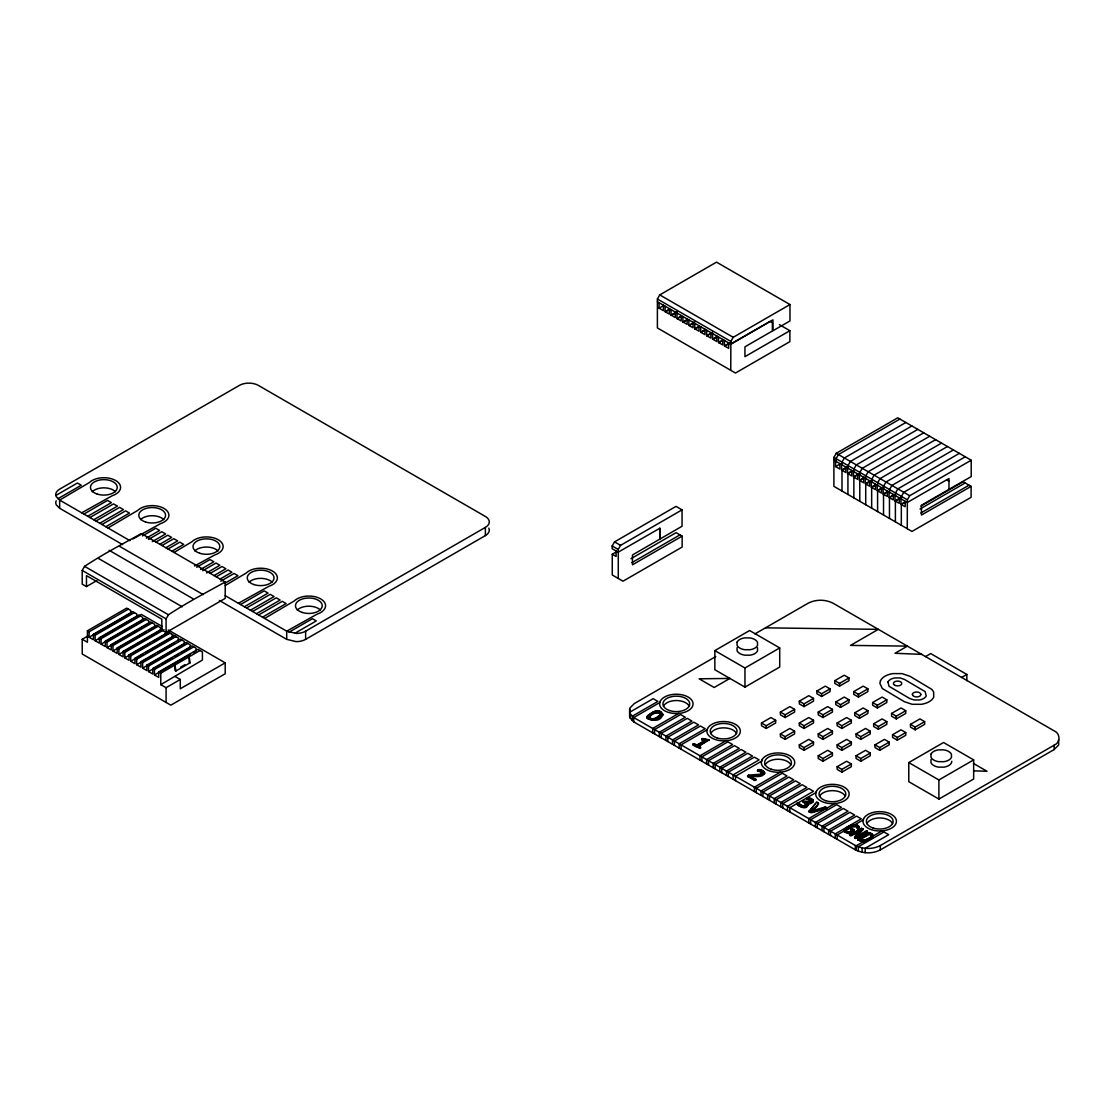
<?xml version="1.0" encoding="UTF-8"?>
<svg xmlns="http://www.w3.org/2000/svg" width="1115" height="1115" viewBox="0 0 1115 1115"><rect width="100%" height="100%" fill="white"/><g stroke="black" fill="none" stroke-linecap="round" stroke-linejoin="round"><path stroke-width="1.5" d="M1058.623 739.733L1058.679 745.001L1054.149 749.559L880.32 849.923C872.627 853.937 863.066 853.658 855.344 849.839L633.766 721.907L629.877 717.739L629.822 712.471M629.877 717.739L629.822 708.095L634.351 703.537L715.746 656.554M764.583 773.364C764.319 768.207 751.148 768.974 762.005 772.082L760.43 774.228L748.611 775.092L747.552 776.333L754.841 780.5L755.859 779.775L750.548 776.11L760.346 775.636L764.5 773.308M755.845 779.915L750.548 776.11M844.348 831.86L848.947 833.212L854.355 829.881L851.86 828.403L850.564 828.989L852.306 830.717L850.564 829.532L851.86 828.947L854.355 830.563L848.947 833.755L844.348 831.86C843.344 827.692 854.592 821.671 858.898 826.494L859.052 827.525M859.01 827.874L859.052 826.982L857.547 828.668L857.435 827.4L857.491 828.431M861.226 828.361L863.135 829.435L861.574 828.194L850.09 834.912L851.205 835.302L861.142 830.104L851.205 835.846L850.09 835.456L859.846 829.699M813.309 801.197C797.615 806.034 815.999 804.877 812.919 799.776C809.671 796.528 801.699 797.309 810.772 799.971L810.173 802.131L810.995 800.556M861.142 830.104C848.989 841.532 856.459 840.222 867.359 831.957L866.355 831.372L858.355 835.999L866.355 830.828L867.456 831.33C856.599 839.581 848.891 841.114 861.142 829.546M805.922 804.236C803.162 809.072 799.26 801.657 796.835 803.371C798.507 807.121 805.992 808.71 807.999 804.528L806.926 802.828M807.999 804.528C806.535 813.755 789.42 799.608 800.417 805.002M750.548 776.653C754.618 775.915 763.204 778.284 764.583 772.82M646.951 717.029C664.805 698.366 669.07 727.886 647.16 718.255L647.09 716.318M662.77 715.356L662.909 714.102M737.043 647.648L737.071 650.812A10.746 6.202 0 0 0 744.597 655.16L750.074 655.188A10.439 6.035 0 0 0 757.531 650.881L757.503 647.717M930.969 759.622L930.997 762.785A10.746 6.202 0 0 0 938.523 767.134L944.015 767.148A10.439 6.035 0 0 0 951.457 762.841L951.806 761.266M872.947 836.682L872.515 834.201L869.602 832.571L857.937 839.846L861.7 841.755L865.31 841.518L870.857 838.898L873.101 835.456M660.582 714.534L654.742 718.896L659.968 715.802L660.484 713.307C657.139 710.59 648.331 714.158 649.501 718.492C649.125 714.562 657.167 711.175 660.484 713.851L660.749 714.422M846.076 830.396L846.912 832.236L846.076 830.396L847.163 828.682L853.114 825.825L856.445 826.173L857.658 828.682M846.215 829.867L846.146 831.428M762.005 772.082L757.503 770.995L758.911 769.615M864.264 840.236C852.306 839.233 869.756 842.257 871.317 835.776M866.244 839.665L870.759 837.393L870.968 834.814L869.31 833.755L860.013 839.135M805.518 804.932L805.378 803.023L803.023 801.1L810.173 801.574M754.214 774.981L760.43 774.772L762.214 772.695M863.024 829.17L858.02 835.567L863.135 828.891M812.765 810.173C816.793 807.232 819.302 803.176 816.626 802.145C826.173 803.79 794.535 819.177 823.372 808.096M82.217 570.448L84.573 566.35C102.998 554.225 122.009 544.273 141.34 533.583L225.202 582.002L225.202 598.393L166.079 632.526L161.828 630.073L161.828 619.146L86.468 575.633L86.468 586.56L82.217 584.19L82.217 570.448L166.079 618.867L166.079 632.526M166.079 618.867L168.449 614.769C186.86 602.644 205.885 592.692 225.202 582.002M779.399 324.66L789.88 330.709L789.88 341.636L735.482 373.037L657.39 327.949L657.39 299.001L659.759 294.904L716.513 262.137L789.977 304.548L789.977 320.939L772.946 330.765L772.946 319.838L730.855 344.145L657.39 301.733M618.281 578.462L618.281 552.246L612.163 548.705L612.163 545.974L614.532 541.876L676.025 506.377L682.046 509.862L682.046 526.252L632.47 554.977L632.47 564.803L682.143 536.134L682.143 547.061L623.006 581.194L612.26 574.978L612.26 554.225L616.511 551.772M730.757 370.305L730.855 341.413L733.21 337.315L789.977 304.548M659.913 539.13L659.913 528.217L618.184 552.19L618.184 549.458L620.553 545.36L682.046 509.862M833.895 457.401L836.25 453.303L897.742 417.804L971.207 460.216L971.207 476.607L921.45 505.22L921.45 515.06L971.109 486.377L971.109 497.304L911.986 531.437L833.895 486.349L833.895 457.401L907.345 499.813L907.262 528.705M907.345 499.813L909.715 495.715L971.207 460.216M857.937 839.302C862.397 843.372 869.756 840.403 872.947 836.125M809.114 811.163L816.375 802.382M809.114 811.706L815.344 804.166M847.818 826.842L844.417 829.936M747.607 776.486L748.611 775.092M846.215 830.41L851.08 826.94L857.17 826.8M647.16 718.255C650.463 721.224 659.564 719.955 662.77 714.813M857.937 839.846L870.007 832.626M696.889 745.113L694.213 743.621L693.028 744.193L700.318 748.388L698.478 746.033L709.029 739.775L702.492 738.576L701.767 739.106L705.976 740.402L696.889 745.113L705.976 739.858M693.028 744.736L694.394 743.663M857.547 828.111L859.01 827.316M755.845 779.371L754.409 779.901L747.552 775.775M856.836 836.877L858.02 835.01M653.501 711.872L647.564 715.579M809.114 811.804L811.288 812.821L826.842 808.389L825.044 807.065L826.842 807.845L811.288 812.277L809.114 811.26M867.359 831.957L867.372 831.107M629.877 713.377L633.766 717.544L855.344 845.477C863.066 849.282 872.627 849.574 880.32 845.546L1054.149 745.182C1060.672 742.492 1060.476 733.419 1054.01 730.771L833.156 603.257C825.476 599.299 815.859 599.229 808.18 603.187L754.939 633.919M806.577 801.894L802.912 801.81L805.894 804.389M693.028 744.318C693.279 746.952 704.945 749.754 698.478 746.033M856.836 836.334L858.355 835.456M698.478 746.576L709.029 739.775M55.931 495.422L77.409 483.018L81.27 485.248L57.882 498.739M81.716 512.816L112.225 495.729A16.725 9.659 0 0 0 115.681 480.537A16.725 9.659 0 0 0 89.381 482.544L59.666 500.091L59.666 508.273L122.608 544.622M83.89 514.071L107.542 500.412L111.389 502.642L87.737 516.287M89.911 517.541L113.563 503.896L117.423 506.112L93.772 519.771M95.932 521.026L119.584 507.367L123.444 509.597L99.792 523.256M101.967 524.51L125.619 510.851L129.465 513.081L105.814 526.726M107.988 527.98L137.702 510.433A16.725 9.659 0 0 1 164.003 508.44A16.725 9.659 0 0 1 160.546 523.632L132.88 538.935M142.441 535.925L155.738 528.245L159.598 530.475L146.302 538.155M148.462 539.409L161.773 531.73L165.619 533.946L152.323 541.625M155.975 542.029L167.794 535.2L171.654 537.43L159.821 544.259M86.468 586.56L96.88 580.553M161.996 545.514L173.815 538.684L177.675 540.914L165.856 547.73M168.017 548.984L179.85 542.155L183.71 544.385L171.877 551.214M174.052 552.469L191.933 541.751A16.725 9.659 0 0 1 218.233 539.744A16.725 9.659 0 0 1 214.777 554.936L194.498 565.988M196.672 567.242L209.982 559.563L213.829 561.779L200.533 569.458M168.295 629.975L225.202 662.84L225.202 673.767L170.818 705.168L82.217 654.017L82.217 639.271L87.416 642.268L87.416 630.797L126.678 608.135L130.734 610.476L130.734 613.208L89.116 637.25L89.116 631.787L128.378 609.111M82.217 639.271L87.89 635.996M202.693 570.713L216.003 563.033L219.864 565.263L206.554 572.943M89.116 637.25L93.437 639.745L93.437 634.282L132.699 611.619L136.769 613.961L136.769 616.693L95.137 640.721L95.137 635.257L134.399 612.595M659.09 302.709L659.09 308.172L663.55 305.594M111.166 625.055L114.12 623.355M210.205 573.347L222.024 566.518L225.885 568.748L214.066 575.563M95.137 640.721L99.374 643.174L99.374 637.71L138.636 615.034L142.692 617.389L142.692 620.121L101.075 644.149L101.075 638.686L140.337 616.024M665.111 306.193L665.111 311.656L669.571 309.078M109.716 632.749L112.671 631.048M123.012 625.069L125.967 623.369M128.922 621.654L131.877 619.954M138.344 616.149L141.34 614.421L162.302 626.519M665.488 311.879L669.753 309.413M216.226 576.817L228.059 569.988L231.906 572.218L220.087 579.047M101.075 644.149L105.312 646.589L105.312 641.139L144.574 618.463L148.63 620.818L149.006 623.759M671.049 309.622L671.049 315.085L676.986 311.642M115.639 636.177L118.594 634.463M133.382 625.933L137.814 623.369M139.291 622.518L141.814 621.069M671.425 315.294L675.676 312.841M105.312 641.139L107.012 642.115L146.26 619.452M107.012 642.115L107.012 647.578L111.249 650.017L111.249 644.554L150.497 621.891L154.567 624.233L154.943 627.188M220.77 581.152L234.08 573.472L237.941 575.702L224.631 583.382M107.012 647.578L147.138 624.4M676.972 313.036L676.972 318.5L681.432 315.935M127.486 636.191L130.441 634.477M133.396 632.776L136.365 631.062M677.363 318.723L681.613 316.27M111.249 644.554L112.936 645.543L152.198 622.867M225.328 585.486L246.164 573.054A16.725 9.659 0 0 1 272.478 571.061A16.725 9.659 0 0 1 269.008 586.253L238.387 603.271M112.936 645.543L112.936 650.993L117.173 653.446L117.173 647.982L156.434 625.32L160.49 627.661L160.49 630.393L118.873 654.421L118.873 648.958L158.135 626.296M112.936 650.993L145.647 632.121M148.616 630.407L153.076 627.829M682.91 316.465L682.91 321.928L687.37 319.35M133.424 639.606L142.288 634.491M151.166 629.376L153.689 627.912M683.286 322.151L687.551 319.698M118.873 654.421L123.11 656.874L123.11 651.411L162.372 628.749M688.847 319.894L688.847 325.357L694.784 321.928M137.884 643.885L140.838 642.184M151.18 636.205L154.135 634.505M689.223 325.58L693.474 323.113M123.11 651.411L124.81 652.386L164.072 629.724M124.81 652.386L124.81 657.85L129.047 660.303L129.047 654.839L168.295 632.163L172.365 634.519L172.365 637.25L145.605 652.693M124.81 657.85L150.079 643.257M153.048 641.543L164.95 634.672M694.77 323.322L694.77 328.786L699.23 326.207M139.375 649.878L146.762 645.613M695.161 328.995L699.412 326.542M129.047 654.839L130.734 655.815L169.996 633.153M130.734 655.815L130.734 661.279L134.971 663.718L134.971 658.254L174.233 635.592L178.302 637.933L178.302 640.665M130.734 661.279L142.636 654.407M700.708 326.751L700.708 332.2L705.168 329.636M149.744 650.742L152.699 649.042M155.654 647.327L158.609 645.627M168.964 639.648L172.741 637.459M701.084 332.423L705.349 329.97M134.971 658.254L136.671 659.244L175.933 636.567M136.671 659.244L136.671 664.707L140.908 667.146L140.908 661.683L180.17 639.02L184.226 641.362L184.226 644.094L150.037 663.829M240.561 604.525L264.213 590.866L268.06 593.096L244.422 606.755M136.671 664.707L154.511 654.407M157.48 652.679L173.842 643.244M706.645 330.165L706.645 335.629L712.583 332.2M160.114 651.606L164.546 649.042M167.501 647.341L170.456 645.641M707.021 335.852L711.286 333.399M140.908 661.683L142.608 662.658L181.87 639.996M142.608 662.658L142.608 668.122L146.846 670.575L146.846 665.111L186.107 642.449L190.163 644.791L190.163 647.522L181.243 652.665M246.582 607.996L270.234 594.351L274.095 596.567L250.443 610.226M142.608 668.122L147.069 665.557M712.583 333.594L712.583 339.058L717.029 336.479M160.128 658.449L163.083 656.735M173.438 650.77L176.393 649.055M180.825 646.505L184.226 644.094M712.959 339.281L717.21 336.814M146.846 665.111L148.532 666.087L187.794 643.425M148.532 666.087L148.532 671.551L152.769 674.004L152.769 668.54L192.031 645.864L196.101 648.219L196.101 650.951L193.118 652.665M148.532 671.551L158.943 665.543M161.912 663.829L172.323 657.822M175.292 656.108L178.275 654.394M252.617 611.48L276.255 597.821L280.116 600.051L256.464 613.71M718.506 337.023L718.506 342.486L722.966 339.908M164.588 662.728L169.02 660.164M718.896 342.709L723.147 340.242M152.769 668.54L154.469 669.516L193.731 646.853M154.469 669.516L154.469 674.979L158.706 677.418L158.706 671.969L197.968 649.292L202.414 651.857L202.414 660.052L160.783 684.638L160.783 673.167L200.045 650.491M154.469 674.979L190.149 654.38M258.638 614.964L282.29 601.306L286.137 603.536L262.499 617.18M724.443 340.451L724.443 345.915L730.395 342.472M177.912 661.878L180.867 660.178M724.82 346.124L729.085 343.671M730.757 344.089L770.019 321.427L772.374 322.793L772.374 330.988L744.945 346.821L744.945 356.661L789.88 330.709M264.659 618.435L294.374 600.887A16.725 9.659 0 0 1 320.674 598.894A16.725 9.659 0 0 1 317.218 614.086L286.708 631.174L286.708 639.355L296.172 641.627A13.38 7.721 0 0 0 305.635 639.355L485.373 535.59A13.38 7.721 0 0 0 488.83 528.12M180.658 667.16L184.909 664.693M175.919 670.979L174.971 664.972L174.971 670.436L175.919 670.979L190.108 662.784L189.16 656.777L189.16 662.24L190.108 662.784M160.783 684.638L166.079 687.69L180.268 679.495L180.268 688.777L225.202 662.84M289.036 632.191L312.423 618.7L316.27 620.93L294.792 633.32M225.23 595.675L286.708 631.174L296.172 633.432A13.38 7.721 0 0 0 305.635 631.174L485.373 527.395A13.38 7.721 0 0 0 485.373 516.468L258.332 385.386A13.38 7.721 0 0 0 239.404 385.386L59.666 489.164A13.38 7.721 0 0 0 55.75 494.628L56.21 496.621L59.666 500.091L129.925 540.65M630.965 558.713L676.108 532.649L682.143 536.134M631.815 562.685L679.969 534.879M899.916 419.059L838.424 454.558L836.055 458.655L836.055 461.387M905.854 422.487L844.362 457.986L841.992 462.084L841.992 464.816M835.581 461.108L835.581 466.572L840.041 463.993M911.875 425.958L850.383 461.457L848.013 465.554L848.013 468.286M841.616 464.593L841.616 470.056L847.553 466.628M846.452 467.701L841.992 470.279L841.992 491.032M917.812 429.387L856.32 464.885L853.951 468.983L853.951 471.715M847.539 468.021L847.539 473.485L851.999 470.906M852.39 471.129L847.93 473.694L847.93 494.461M923.736 432.815L862.243 468.314L859.888 472.412L859.888 475.143M853.477 471.45L853.477 476.899L857.937 474.335M858.313 474.544L853.853 477.122L853.853 497.875M929.673 436.244L868.181 471.743L865.811 475.84L865.811 478.572M859.414 474.865L859.414 480.328L865.351 476.899M864.25 477.973L859.79 480.551L859.79 501.304M935.61 439.658L874.118 475.171L871.749 479.255L871.749 481.987M865.351 478.293L865.351 483.757L869.812 481.178M870.188 481.401L865.728 483.98L865.728 504.733M941.534 443.087L880.056 478.586L877.686 482.683L877.686 485.415M871.275 481.722L871.275 487.185L875.735 484.607M876.125 484.83L871.665 487.394L871.665 508.161M947.471 446.516L885.979 482.014L883.624 486.112L883.624 488.844M877.212 485.15L877.212 490.6L883.164 487.171M882.049 488.259L877.589 490.823L877.589 511.576M953.409 449.944L891.916 485.443L889.547 489.541L889.547 492.272M883.15 488.565L883.15 494.029L887.61 491.464M887.986 491.673L883.526 494.252L883.526 515.005M959.346 453.373L897.854 488.872L895.484 492.969L895.484 495.701M889.073 491.994L889.073 497.457L893.533 494.879M893.923 495.102L889.463 497.68L889.463 518.433M965.269 456.788L903.777 492.286L901.422 496.384L901.422 499.116M895.01 495.422L895.01 500.886L900.962 497.457M901.073 497.82L895.387 501.109L895.387 521.862M900.948 498.851L900.948 504.315L905.408 501.736M905.784 501.959L901.324 504.524L901.324 525.29M907.262 502.489L948.976 478.516L948.976 489.443M920.962 506.085L963.109 481.75L971.109 486.377M920.028 509.025L965.186 482.948M920.879 512.984L969.033 485.178M714.84 650.603L749.615 630.533L779.72 647.927L779.72 667.035L744.959 687.119L714.84 669.725L714.84 650.603L744.959 667.996L779.72 647.927M629.613 712.29L653.153 698.701L657.892 701.433L632.289 716.206L632.289 720.569M659.941 702.422L633.766 717.544L633.766 721.907M678.868 713.349L652.679 728.457L652.679 732.834M707.245 729.726L681.07 744.848L681.07 749.21M726.158 740.653L699.983 755.775L699.983 760.137M761.475 722.994L770.939 717.544L775.664 720.276L775.664 722.994L766.2 728.457L761.475 725.726L761.475 722.994L766.2 725.726L775.664 720.276M780.389 712.081L789.852 706.617L794.591 709.349L794.591 712.081L785.127 717.544L780.389 714.813L780.389 712.081L785.127 714.813L794.591 709.349M799.316 701.154L808.779 695.69L813.504 698.422L813.504 701.154L804.04 706.617L799.316 703.886L799.316 701.154L804.04 703.886L813.504 698.422M816.891 691.007L825.337 686.129L830.062 688.861L830.062 691.593L821.63 696.471L816.891 693.739L816.891 691.007L821.63 693.739L830.062 688.861M834.787 680.666L844.25 675.216L848.975 677.948L848.975 680.666L839.525 686.129L834.787 683.397L834.787 680.666L839.525 683.397L848.975 677.948M780.389 733.921L789.852 728.457L794.591 731.189L794.591 733.921L785.127 739.384L780.389 736.653L780.389 733.921L785.127 736.653L794.591 731.189M799.316 722.994L808.779 717.544L813.504 720.276L813.504 722.994L804.04 728.457L799.316 725.726L799.316 722.994L804.04 725.726L813.504 720.276M818.229 712.081L827.692 706.617L832.431 709.349L832.431 712.081L822.968 717.544L818.229 714.813L818.229 712.081L822.968 714.813L832.431 709.349M835.818 701.92L844.25 697.056L848.975 699.788L848.975 702.52L840.543 707.384L835.818 704.652L835.818 701.92L840.543 704.652L848.975 699.788M853.714 691.593L863.177 686.129L867.902 688.861L867.902 691.593L858.438 697.056L853.714 694.324L853.714 691.593L858.438 694.324L867.902 688.861M925.506 656.582L930.704 653.585L966.844 674.45L966.844 680.694M761.643 761.141L735.454 776.249L735.454 780.625M799.316 744.848L808.779 739.384L813.504 742.116L813.504 744.848L804.04 750.311L799.316 747.58L799.316 744.848L804.04 747.58L813.504 742.116M818.229 733.921L827.692 728.457L832.431 731.189L832.431 733.921L822.968 739.384L818.229 736.653L818.229 733.921L822.968 736.653L832.431 731.189M837.156 722.994L846.62 717.544L851.344 720.276L851.344 722.994L841.881 728.457L837.156 725.726L837.156 722.994L841.881 725.726L851.344 720.276M854.731 712.847L863.177 707.983L867.902 710.715L867.902 713.447L859.47 718.311L854.731 715.579L854.731 712.847L859.47 715.579L867.902 710.715M872.627 702.52L882.09 697.056L886.815 699.788L886.815 702.52L877.366 707.983L872.627 705.251L872.627 702.52L877.366 705.251L886.815 699.788M780.556 772.068L754.381 787.176L754.381 791.538M818.229 755.775L827.692 750.311L832.431 753.043L832.431 755.775L822.968 761.238L818.229 758.507L818.229 755.775L822.968 758.507L832.431 753.043M837.156 744.848L846.62 739.384L851.344 742.116L851.344 744.848L841.881 750.311L837.156 747.58L837.156 744.848L841.881 747.58L851.344 742.116M856.069 733.921L865.533 728.457L870.271 731.189L870.271 733.921L860.808 739.384L856.069 736.653L856.069 733.921L860.808 736.653L870.271 731.189M873.658 723.774L882.09 718.91L886.815 721.642L886.815 724.36L878.383 729.238L873.658 726.506L873.658 723.774L878.383 726.506L886.815 721.642M891.554 713.447L901.018 707.983L905.742 710.715L905.742 713.447L896.279 718.91L891.554 716.178L891.554 713.447L896.279 716.178L905.742 710.715M961.646 677.446L966.844 674.45M837.156 766.688L846.62 761.238L851.344 763.97L851.344 766.688L841.881 772.151L837.156 769.42L837.156 766.688L841.881 769.42L851.344 763.97M856.069 755.775L865.533 750.311L870.271 753.043L870.271 755.775L860.808 761.238L856.069 758.507L856.069 755.775L860.808 758.507L870.271 753.043M874.996 744.848L884.46 739.384L889.185 742.116L889.185 744.848L879.721 750.311L874.996 747.58L874.996 744.848L879.721 747.58L889.185 742.116M892.571 734.701L901.018 729.823L905.742 732.555L905.742 735.287L897.31 740.165L892.571 737.433L892.571 734.701L897.31 737.433L905.742 732.555M910.467 724.36L919.931 718.91L924.656 721.642L924.656 724.36L915.206 729.823L910.467 727.091L910.467 724.36L915.206 727.091L924.656 721.642M816.041 792.542L789.852 807.664L789.852 812.027M834.954 803.469L808.779 818.577L808.779 822.954M908.781 762.576L943.541 742.506L973.66 759.886L973.66 779.009L938.886 799.079L908.781 781.685L908.781 762.576L938.886 779.956L973.66 759.886M863.331 819.846L837.156 834.968L837.156 839.33M846.912 831.692L848.822 832.18L852.306 830.173M852.306 830.717L848.822 832.18M860.013 839.679L869.31 834.299L871.275 835.832M882.258 830.773L856.181 845.839L856.181 850.201M813.365 801.281C811.762 796.918 800.626 797.629 810.772 800.514L810.995 801.1M702.924 738.465L701.893 739.775L705.976 740.402M856.905 825.002L849.24 826.104M649.501 717.949L652.275 718.882L654.742 718.339M811.664 810.926L825.044 807.065M659.996 711.509L654.853 711.426M651.118 718.771L653.488 718.729M801.671 805.546L802.912 806.298L804.068 805.643M765.489 627.829L878.327 629.348L850.508 645.404L907.401 646.129L894.983 653.292L921.645 654.352M973.646 770.827L987.026 771.287L973.465 763.468M704.68 739.203L709.056 740.43M761.74 770.256L759.552 769.685M659.759 294.904L733.21 337.315M657.39 299.001L730.855 341.413M659.09 308.172L663.411 310.681L663.411 305.217M665.111 311.656L669.348 314.096L669.348 308.632M671.049 315.085L675.286 317.524L675.286 312.061M676.972 318.5L681.209 320.953L681.209 315.489M682.91 321.928L687.147 324.381L687.147 318.918M688.847 325.357L693.084 327.796L693.084 322.346M694.77 328.786L699.007 331.225L699.007 325.761M700.708 332.2L704.945 334.653L704.945 329.19M706.645 335.629L710.882 338.082L710.882 332.618M712.583 339.058L716.82 341.511L716.82 336.047M718.506 342.486L722.743 344.925L722.743 339.462M724.443 345.915L728.68 348.354L728.68 342.89M946.524 479.826L948.879 481.192M836.25 453.303L909.715 495.715M833.895 460.133L907.345 502.544M835.581 466.572L839.916 469.081L839.916 463.617M841.616 470.056L845.853 472.495L845.853 467.032M847.539 473.485L851.776 475.924L851.776 470.46M853.477 476.899L857.714 479.352L857.714 473.889M859.414 480.328L863.651 482.781L863.651 477.318M865.351 483.757L869.588 486.196L869.588 480.746M871.275 487.185L875.512 489.624L875.512 484.161M877.212 490.6L881.449 493.053L881.449 487.589M883.15 494.029L887.387 496.482L887.387 491.018M889.073 497.457L893.31 499.91L893.31 494.447M895.01 500.886L899.248 503.325L899.248 497.861M900.948 504.315L905.185 506.754L905.185 501.29M614.532 541.876L620.553 545.36M612.163 545.974L618.184 549.458M612.26 554.225L616.107 556.455L616.107 550.991M219.376 600.483L286.708 639.355M119.417 546.239L203.278 594.657M109.131 550.294L192.993 598.713M98.357 558.392L182.233 606.811M84.573 566.35L168.449 614.769M174.971 676.443L180.268 679.495M87.416 630.797L89.116 631.787M93.437 634.282L95.137 635.257M99.374 637.71L101.075 638.686M117.173 647.982L118.873 648.958M158.706 671.969L160.783 673.167M764.165 771.803L762.897 770.786M662.909 714.645L661.195 712.081M873.101 835.999L871.721 833.616M59.666 508.273L56.21 504.816L55.75 502.823A13.38 7.721 0 0 1 56.21 500.816M858.898 826.494L857.825 825.407M806.926 803.371L807.999 805.086M649.111 717.084L649.181 718.088M1054.149 745.182L1054.149 749.559M938.886 779.956L938.886 799.079M915.206 727.091L915.206 729.823M897.31 737.433L897.31 740.165M896.279 716.178L896.279 718.91M880.32 845.546L880.32 849.923M879.721 747.58L879.721 750.311M878.383 726.506L878.383 729.238M877.366 705.251L877.366 707.983M871.275 835.288L871.317 836.334M865.17 852.654L865.17 848.278L888.711 834.689L883.986 831.957L858.327 846.773L858.327 851.149M863.08 828.682L863.024 829.713M862.132 847.86L862.132 852.222M860.808 736.653L860.808 739.384M860.808 758.507L860.808 761.238M859.47 715.579L859.47 718.311M858.438 694.324L858.438 697.056M858.048 839.135L858.048 840.083M855.344 845.477L855.344 849.839M854.606 837.309L854.648 838.09M854.257 829.797L854.229 830.731M850.564 828.989L850.564 829.699M850.201 834.717L850.188 835.581M841.881 725.726L841.881 728.457M841.881 747.58L841.881 750.311M841.881 769.42L841.881 772.151M840.543 704.652L840.543 707.384M839.525 683.397L839.525 686.129M835.26 838.243L835.26 833.881L861.282 818.856L856.543 816.124L830.536 831.149L830.536 835.511M828.64 834.424L828.64 830.048L854.661 815.037L849.923 812.305L823.915 827.316L823.915 831.692M826.703 807.664L826.703 808.528M826.285 807.385L826.285 808.668M822.968 714.813L822.968 717.544M822.968 736.653L822.968 739.384M822.968 758.507L822.968 761.238M822.02 830.591L822.02 826.229L848.041 811.204L843.302 808.473L817.295 823.497L817.295 827.86M821.63 693.739L821.63 696.471M818.34 802.884L818.298 803.692M815.399 826.773L815.399 822.41L841.407 807.385L836.682 804.654L810.661 819.678L810.661 824.041M813.239 800.263L813.309 801.741M809.183 811.051L809.183 811.915M806.716 797.908L806.828 799.065M806.41 798.103L806.34 798.967M805.894 803.845L805.797 805.141M804.04 703.886L804.04 706.617M804.04 725.726L804.04 728.457M804.04 747.58L804.04 750.311M803.023 801.1L803.051 802.047M797.113 803.093L796.946 804.361M787.497 810.661L787.497 806.298L813.504 791.274L808.779 788.542L782.758 803.567L782.758 807.929M785.127 714.813L785.127 717.544M785.127 736.653L785.127 739.384M780.862 806.842L780.862 802.466L806.884 787.455L802.159 784.723L776.138 799.734L776.138 804.11M774.242 803.009L774.242 798.647L800.263 783.622L795.525 780.89L769.517 795.915L769.517 800.277M767.622 799.19L767.622 794.828L793.643 779.803L788.904 777.071L762.897 792.096L762.897 796.458M766.2 725.726L766.2 728.457M764.472 772.319L764.5 773.852M761.001 795.371L761.001 790.995L787.023 775.984L782.284 773.252L756.277 788.263L756.277 792.64M757.935 769.88L758.005 771.106M757.629 770.089L757.503 770.995M755.747 779.12L755.719 780.068M747.663 775.594L747.803 776.639M744.959 667.996L744.959 687.119M733.099 779.26L733.099 774.883L759.106 759.873L754.381 757.141L728.36 772.151L728.36 776.528M726.478 775.427L726.478 771.064L752.486 756.04L747.761 753.308L721.74 768.333L721.74 772.709M719.844 771.608L719.844 767.245L745.865 752.221L741.14 749.489L715.119 764.514L715.119 768.876M713.224 767.789L713.224 763.413L739.245 748.402L734.506 745.67L708.499 760.681L708.499 765.057M706.603 763.97L706.603 759.594L732.625 744.569L727.886 741.837L701.879 756.862L701.879 761.238M702.213 738.715L702.297 739.872M701.879 738.938L701.893 739.775M700.638 747.273L700.582 748.207M693.14 744.04L693.112 744.945M679.174 748.123L679.174 743.761L705.182 728.736L700.457 726.004L674.436 741.029L674.436 745.391M672.554 744.304L672.554 739.928L698.561 724.917L693.837 722.185L667.815 737.196L667.815 741.573M665.934 740.471L665.934 736.109L691.941 721.084L687.216 718.353L661.195 733.377L661.195 737.754M660.749 713.879L660.582 715.077M659.815 528.162L659.815 539.075M659.3 736.653L659.3 732.29L685.321 717.266L680.596 714.534L654.575 729.558L654.575 733.921M629.627 709.001L629.613 716.652M485.373 527.395L485.373 535.59M305.635 631.174L305.635 639.355M166.428 631.09L166.428 633.822M166.079 687.69L166.079 702.436M165.104 633.362A12.711 7.331 0 0 1 168.393 633.613M171.459 634.337A12.711 7.331 0 0 1 176.1 637.027M92.266 491.701A13.38 7.721 0 0 1 115.444 491.701M249.063 582.211A13.38 7.721 0 0 1 272.227 582.211M140.588 519.59A13.38 7.721 0 0 1 163.766 519.59M297.273 610.044A13.38 7.721 0 0 1 320.437 610.044M194.832 550.908A13.38 7.721 0 0 1 217.996 550.908M663.411 706.255A13.38 7.721 0 0 1 676.331 700.527A13.38 7.721 0 0 1 689.251 706.255M710.715 733.559A13.38 7.721 0 0 1 723.635 727.844A13.38 7.721 0 0 1 736.555 733.559M765.113 764.974A13.38 7.721 0 0 1 778.033 759.245A13.38 7.721 0 0 1 790.953 764.974M866.801 823.678A13.38 7.721 0 0 1 879.721 817.964A13.38 7.721 0 0 1 892.655 823.678M819.497 796.375A13.38 7.721 0 0 1 832.431 790.646A13.38 7.721 0 0 1 845.351 796.375M912.377 694.45A4.181 2.411 0 0 1 916.544 692.011A4.181 2.411 0 0 1 920.753 694.422M920.865 694.478A4.181 2.411 0 0 1 916.697 696.917A4.181 2.411 0 0 1 912.488 694.506M737.043 642.184L737.071 645.362A10.746 6.202 0 0 0 744.597 649.697L750.074 649.724A10.439 6.035 0 0 0 757.531 645.418L757.503 642.254A10.746 6.202 0 0 0 749.977 637.905L744.486 637.892A10.439 6.035 0 0 0 737.043 642.184M880.474 680.763L879.888 683.397L882.299 688.499L904.209 701.628L912.14 704.29L921.283 704.318A17.408 10.049 0 0 0 933.701 697.154L933.645 691.885L931.861 689.418L909.965 676.289L902.021 673.627L892.892 673.599A17.408 10.049 0 0 0 880.474 680.763M887.986 681.948L889.017 686.283L909.673 698.478L914.119 699.969L919.234 699.983A9.742 5.631 0 0 0 926.189 695.969L925.157 691.635L904.502 679.439L900.056 677.948L894.941 677.934A9.742 5.631 0 0 0 887.986 681.948M930.969 754.158L930.997 757.322A10.746 6.202 0 0 0 938.523 761.67L944.015 761.684A10.439 6.035 0 0 0 951.457 757.392L951.429 754.214A10.746 6.202 0 0 0 943.903 749.879L938.426 749.851A10.439 6.035 0 0 0 930.969 754.158M660.178 701.391L659.606 703.886A16.725 9.659 0 0 0 676.331 713.544L680.666 713.21A16.725 9.659 0 0 0 688.164 697.056A16.725 9.659 0 0 0 660.178 701.391M707.481 728.694L706.91 731.189A16.725 9.659 0 0 0 723.635 740.848L727.956 740.513A16.725 9.659 0 0 0 735.454 724.36A16.725 9.659 0 0 0 707.481 728.694M761.88 760.096L761.308 762.604A16.725 9.659 0 0 0 778.033 772.249L782.354 771.928A16.725 9.659 0 0 0 789.852 755.775A16.725 9.659 0 0 0 761.88 760.096M816.278 791.511L815.706 794.005A16.725 9.659 0 0 0 832.431 803.664L836.752 803.33A16.725 9.659 0 0 0 844.25 787.176A16.725 9.659 0 0 0 816.278 791.511M863.568 818.814L862.996 821.309A16.725 9.659 0 0 0 879.721 830.968L884.056 830.633A16.725 9.659 0 0 0 891.554 814.48A16.725 9.659 0 0 0 863.568 818.814M729.907 678.422L714.171 687.495L699.119 678.812L729.907 678.422M253.955 584.581A13.38 7.721 0 0 0 274.025 577.891A13.38 7.721 0 0 0 253.955 571.201A13.38 7.721 0 0 0 253.955 584.581M199.724 553.263A13.38 7.721 0 0 0 219.794 546.573A13.38 7.721 0 0 0 199.724 539.883A13.38 7.721 0 0 0 199.724 553.263M97.172 494.057A13.38 7.721 0 0 0 117.242 487.367A13.38 7.721 0 0 0 97.172 480.677A13.38 7.721 0 0 0 97.172 494.057M302.165 612.414A13.38 7.721 0 0 0 322.235 605.724A13.38 7.721 0 0 0 302.165 599.034A13.38 7.721 0 0 0 302.165 612.414M145.494 521.959A13.38 7.721 0 0 0 165.564 515.269A13.38 7.721 0 0 0 145.494 508.579A13.38 7.721 0 0 0 145.494 521.959M771.343 769.294A13.38 7.721 0 0 0 791.413 762.604A13.38 7.721 0 0 0 771.343 755.914A13.38 7.721 0 0 0 771.343 769.294M716.945 737.879A13.38 7.721 0 0 0 737.015 731.189A13.38 7.721 0 0 0 716.945 724.499A13.38 7.721 0 0 0 716.945 737.879M669.641 710.576A13.38 7.721 0 0 0 689.711 703.886A13.38 7.721 0 0 0 669.641 697.196A13.38 7.721 0 0 0 669.641 710.576M873.031 827.999A13.38 7.721 0 0 0 893.101 821.309A13.38 7.721 0 0 0 873.031 814.619A13.38 7.721 0 0 0 873.031 827.999M825.741 800.695A13.38 7.721 0 0 0 845.797 794.005A13.38 7.721 0 0 0 825.741 787.315A13.38 7.721 0 0 0 825.741 800.695M894.648 685.195A4.181 2.411 0 0 0 901.645 684.094A4.181 2.411 0 0 0 896.502 681.154A4.181 2.411 0 0 0 894.648 685.195"/></g></svg>
